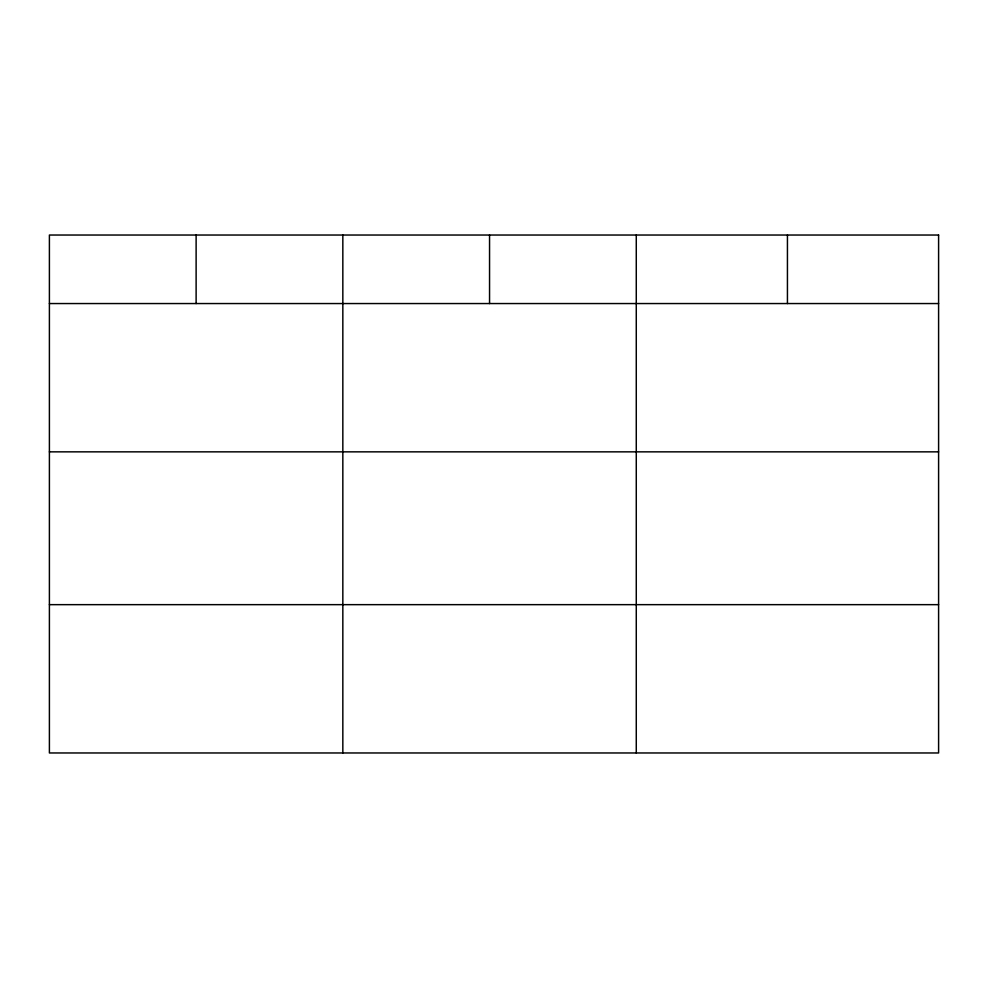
<?xml version="1.0" encoding="UTF-8"?>
<svg xmlns="http://www.w3.org/2000/svg" width="988" height="988" viewBox="0 0 988 988"><rect width="100%" height="100%" fill="white"/><g stroke="black" fill="none" stroke-linecap="round" stroke-linejoin="round"><path stroke-width="1.48" d="M49.4 303.551L938.6 303.551M49.4 451.849L938.6 451.849M49.4 604.656L938.6 604.656M787.436 235.033L787.436 303.551M636.272 235.033L636.272 752.967M489.554 235.033L489.554 303.551M342.836 235.033L342.836 752.967M196.118 235.033L196.118 303.551M938.6 235.033L49.4 235.033L49.4 752.967L938.6 752.967L938.6 235.033"/></g></svg>
